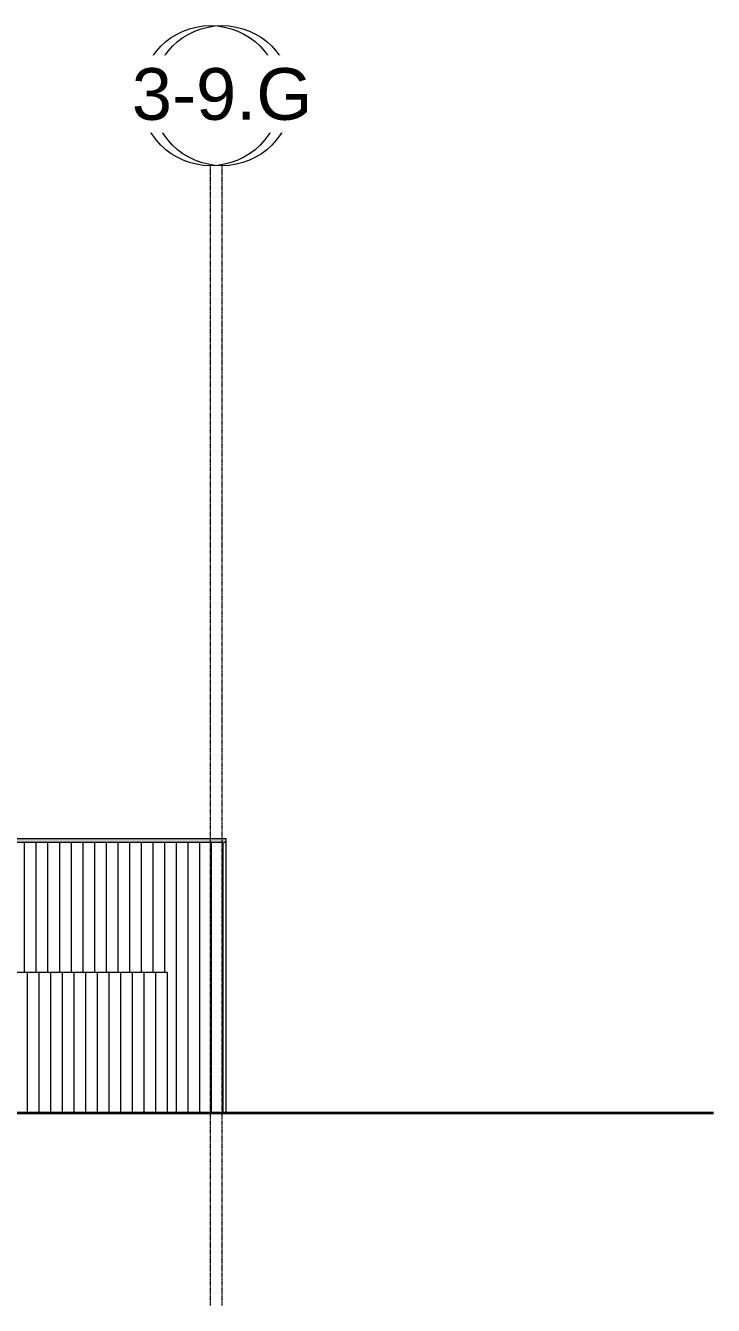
# Model space of a CAD drawing. Header units: inches. Extents: x -23034 to -8288, y -132 to 853.
# Drawn here: x -8759 to -8288, y -132 to 745 of the extents above; entities that cross this region are included whole.
import ezdxf

# ---------------------------------------------------------------- set-up
doc = ezdxf.new("R2010")
doc.units = ezdxf.units.IN
doc.header["$MEASUREMENT"] = 0
doc.linetypes.add('Grid Line 1_2_', pattern=[0.875, 0.5, -0.125, 0.125, -0.125])
for name, color, linetype, lineweight in [('A-ROOF', 132, 'Continuous', 9), ('A-WALL-PATT', 111, 'Continuous', 25), ('C-TOPO', 7, 'Continuous', 9), ('L-SITE-WALL', 31, 'Continuous', 9), ('S-GRID', 1, 'Continuous', 9), ('S-GRID-IDEN', 1, 'Continuous', 9)]:
    doc.layers.add(name, color=color, linetype=linetype, lineweight=lineweight)
doc.styles.add('Arial', font='arial.ttf', dxfattribs={"height": 35.407186})
pattern_1 = [(90, (-21143.99, 0), (-8, 5e-16), [])]

# ---------------------------------------------------------------- blocks, each defined once
blk = doc.blocks.new('Grid - Grid Head - Circle-14747-Section 16')
at = {"layer": 'S-GRID-IDEN'}
blk.add_circle((-21143.8, 696.66), 48, dxfattribs=at)

msp = doc.modelspace()

# ---------------------------------------------------------------- hatches: boundary and pattern name
at = {"layer": 'A-ROOF'}
msp.add_hatch(color=256, dxfattribs=at).paths.add_polyline_path([(-8753.01136, 184.9952), (-8622.19404, 184.9952), (-8622.19404, 187.87269), (-8847.69404, 187.87269), (-8847.69404, 184.9952), (-8830.47886, 184.9952)], flags=0)
at = {"layer": 'A-WALL-PATT', "lineweight": 9}
h = msp.add_hatch(dxfattribs=at)
h.set_pattern_fill('FP_26', color=256, style=0, pattern_type=2)
h.set_pattern_definition(pattern_1)
h.paths.add_polyline_path([(-8854.44404, 0), (-8852.06904, 0), (-8852.00661, 96), (-8662.44404, 96), (-8662.44404, 0), (-8633.44404, 0), (-8633.44404, 184.98958), (-8847.69404, 184.98958), (-8847.69404, 144), (-8854.94404, 144), (-8854.94404, 0)], flags=0)
h = msp.add_hatch(dxfattribs=at)
h.set_pattern_fill('FP_26', color=256, style=0, pattern_type=2)
h.set_pattern_definition(pattern_1)
h.paths.add_polyline_path([(-8622.19404, 0), (-8622.19404, 184.98958), (-8633.44404, 184.98958), (-8633.44404, 0)], flags=0)
h = msp.add_hatch(dxfattribs=at)
h.set_pattern_fill('FP_29', color=256, style=0, pattern_type=2)
h.set_pattern_definition([(90, (-21118.053, 0), (-8, 5e-16), [])])
h.paths.add_polyline_path([(-8851.19404, 0), (-8663.94404, 0), (-8663.94404, 96), (-8851.19404, 96), (-8851.19404, 20.11807)], flags=0)

# ---------------------------------------------------------------- linework, layer by layer
at = {"layer": 'A-ROOF'}
for p, q in [((-8847.69404, 187.87269), (-8622.19404, 187.87269)), ((-8622.19404, 184.9952), (-8847.69404, 184.9952)), ((-8622.19404, 187.87269), (-8622.19404, 184.9952))]:
    msp.add_line(p, q, dxfattribs=at)
at = {"layer": 'C-TOPO', "lineweight": 35}
for p, q in [((-8854.44404, 0), (-8731.91423, 0)), ((-8731.91423, 0), (-8288.20636, 0))]:
    msp.add_line(p, q, dxfattribs=at)
at = {"layer": 'C-TOPO'}
for q in [(-8854.44348, 0), (-8288.20636, 0)]:
    msp.add_line((-8731.9137, 0), q, dxfattribs=at)
at = {"layer": 'L-SITE-WALL'}
for p, q in [((-8622.19404, 184.98958), (-8847.69404, 184.98958)), ((-8622.19404, 184.98958), (-8622.19404, 0)), ((-8662.44404, 96), (-8851.19404, 96)), ((-8662.44404, 96), (-8662.44404, 0))]:
    msp.add_line(p, q, dxfattribs=at)
at = {"layer": 'S-GRID', "linetype": 'Grid Line 1_2_'}
for p, q in [((-8632.69404, -132), (-8632.69404, 648.65882)), ((-8624.69404, -132), (-8624.69404, 648.65882))]:
    msp.add_line(p, q, dxfattribs=at)

# ---------------------------------------------------------------- block references
at = {"layer": 'S-GRID-IDEN'}
msp.add_blockref('Grid - Grid Head - Circle-14747-Section 16', (12511.10877, 0), dxfattribs=at)

# ---------------------------------------------------------------- next in the draw order: texts
at = {"layer": 'S-GRID-IDEN', "insert": (-8632.70327, 715.53256), "char_height": 35.407186, "width": 85.104, "attachment_point": 2, "line_spacing_factor": 0.938532, "style": 'Arial', "bg_fill": 3, "box_fill_scale": 1.25, "bg_fill_color": 0, "bg_fill_transparency": 0}
msp.add_mtext('3-9', dxfattribs=at)

# ---------------------------------------------------------------- next in the draw order: block references
at = {"layer": 'S-GRID-IDEN'}
msp.add_blockref('Grid - Grid Head - Circle-14747-Section 16', (12519.10877, 0), dxfattribs=at)

# ---------------------------------------------------------------- next in the draw order: texts
at = {"layer": 'S-GRID-IDEN', "insert": (-8624.70327, 715.53256), "char_height": 35.407186, "width": 147.312, "attachment_point": 2, "line_spacing_factor": 0.938532, "style": 'Arial', "bg_fill": 3, "box_fill_scale": 1.25, "bg_fill_color": 0, "bg_fill_transparency": 0}
msp.add_mtext('3-9.G', dxfattribs=at)

doc.saveas('drawing.dxf')
